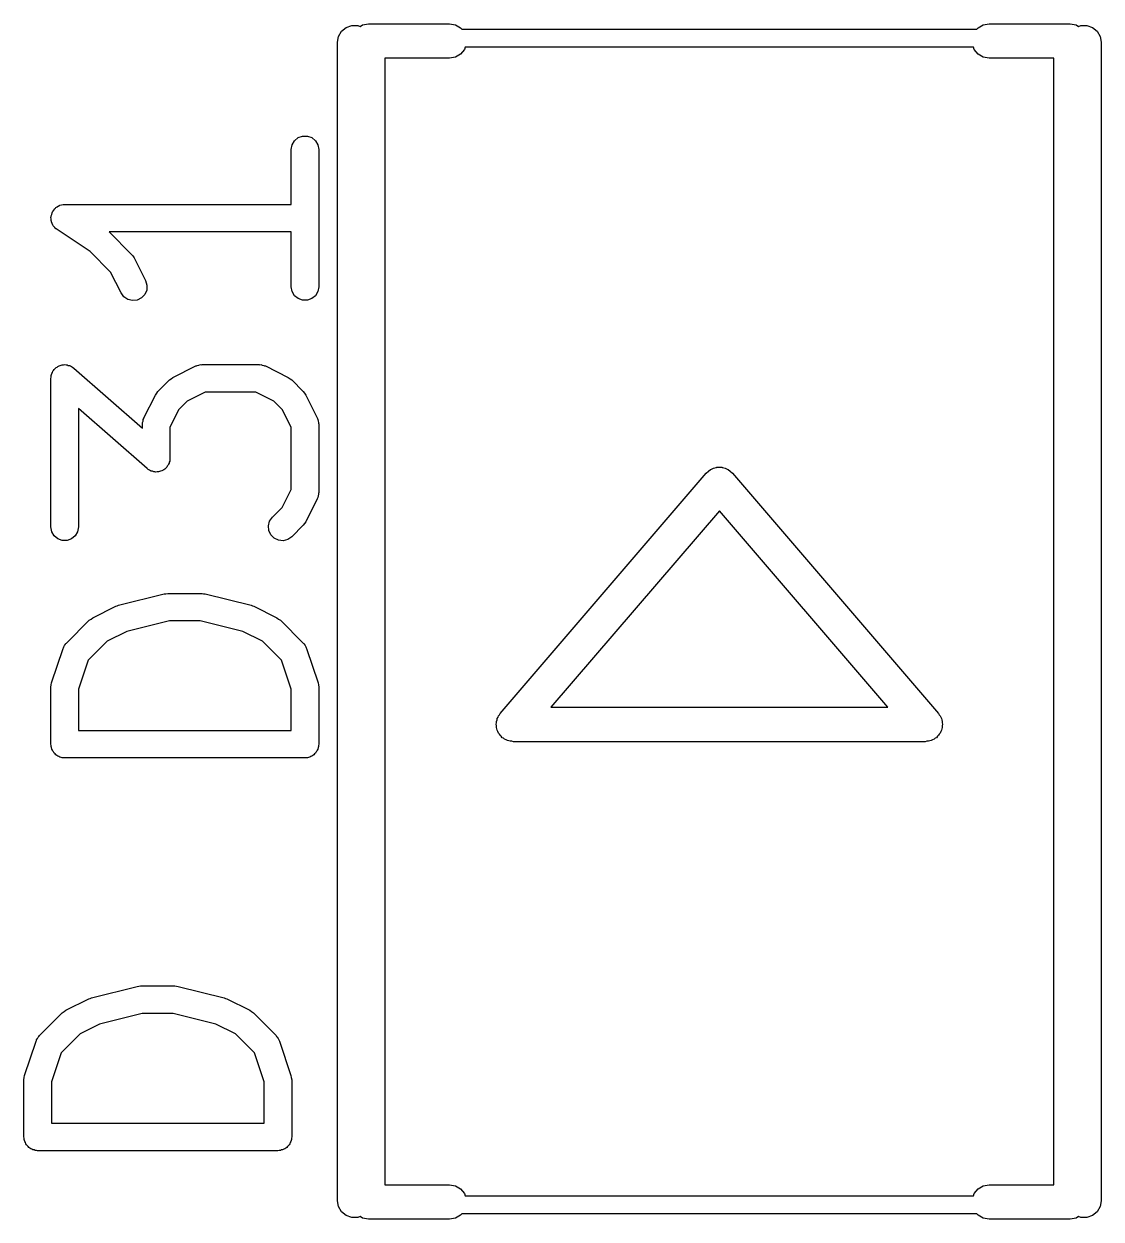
# Model space of a CAD drawing. Extents: x 0 to 102, y -163 to 0.
# Drawn here: x 51.427 to 55.412, y -158.212 to -153.788 of the extents above; entities that cross this region are included whole.
import ezdxf

# ---------------------------------------------------------------- set-up
doc = ezdxf.new("R2010")
doc.units = 0
doc.header["$MEASUREMENT"] = 0
doc.layers.add('BLACK', color=7, linetype='CONTINUOUS')

msp = doc.modelspace()

# ---------------------------------------------------------------- linework, layer by layer
at = {"layer": 'Black'}
for p, q in [((52.5916, -153.835), (52.6026, -153.815)), ((52.6026, -153.815), (52.6195, -153.801)), ((52.6195, -153.801), (52.6402, -153.794)), ((52.6402, -153.794), (52.6623, -153.794)), ((52.6623, -153.794), (52.671, -153.797)), ((52.671, -153.797), (52.6803, -153.791)), ((52.6803, -153.791), (52.7021, -153.788)), ((52.7021, -153.788), (53.0018, -153.788)), ((53.0018, -153.788), (53.0235, -153.791)), ((53.0235, -153.791), (53.0426, -153.803)), ((53.0426, -153.803), (53.0472, -153.808)), ((53.0472, -153.808), (54.9528, -153.808)), ((54.9528, -153.808), (54.9574, -153.803)), ((54.9574, -153.803), (54.9765, -153.791)), ((54.9765, -153.791), (54.9982, -153.788)), ((54.9982, -153.788), (55.2979, -153.788)), ((55.2979, -153.788), (55.3197, -153.791)), ((55.3197, -153.791), (55.329, -153.797)), ((55.329, -153.797), (55.3377, -153.794)), ((55.3377, -153.794), (55.3598, -153.794)), ((55.3598, -153.794), (55.3805, -153.801)), ((55.3805, -153.801), (55.3974, -153.815)), ((55.3974, -153.815), (55.4084, -153.835)), ((52.5878, -153.856), (52.5916, -153.835)), ((52.5878, -158.144), (52.5878, -153.856)), ((55.4084, -153.835), (55.4122, -153.856)), ((55.4122, -153.856), (55.4122, -158.144)), ((53.0426, -153.9), (53.0235, -153.911)), ((53.0568, -153.883), (53.0426, -153.9)), ((53.06, -153.874), (53.0568, -153.883)), ((54.94, -153.874), (53.06, -153.874)), ((54.9432, -153.883), (54.94, -153.874)), ((54.9574, -153.9), (54.9432, -153.883)), ((54.9765, -153.911), (54.9574, -153.9)), ((53.0018, -153.915), (52.763, -153.915)), ((52.763, -153.915), (52.763, -158.085)), ((53.0235, -153.911), (53.0018, -153.915)), ((54.9982, -153.915), (54.9765, -153.911)), ((55.237, -153.915), (54.9982, -153.915)), ((55.237, -158.085), (55.237, -153.915)), ((52.4283, -154.221), (52.4418, -154.209)), ((52.4418, -154.209), (52.4583, -154.203)), ((52.4583, -154.203), (52.476, -154.203)), ((52.476, -154.203), (52.4926, -154.209)), ((52.4926, -154.209), (52.5061, -154.221)), ((52.4164, -154.253), (52.4194, -154.236)), ((52.4164, -154.456), (52.4164, -154.253)), ((52.4194, -154.236), (52.4283, -154.221)), ((52.5061, -154.221), (52.5149, -154.236)), ((52.5149, -154.236), (52.518, -154.253)), ((52.518, -154.253), (52.518, -154.761)), ((51.5316, -154.487), (51.5332, -154.484)), ((51.5332, -154.484), (51.5342, -154.482)), ((51.5342, -154.482), (51.5381, -154.477)), ((51.5381, -154.477), (51.5414, -154.472)), ((51.5414, -154.472), (51.5437, -154.47)), ((51.5437, -154.47), (51.5455, -154.468)), ((51.5455, -154.468), (51.5508, -154.465)), ((51.5508, -154.465), (51.5557, -154.462)), ((51.5557, -154.462), (51.5584, -154.461)), ((51.5584, -154.461), (51.5608, -154.459)), ((51.5608, -154.459), (51.5668, -154.458)), ((51.5668, -154.458), (51.5726, -154.457)), ((51.5726, -154.457), (51.5754, -154.457)), ((51.5754, -154.457), (51.5782, -154.456)), ((51.5782, -154.456), (52.4164, -154.456)), ((51.5275, -154.504), (51.5281, -154.501)), ((51.5281, -154.51), (51.5275, -154.504)), ((51.5281, -154.498), (51.5302, -154.493)), ((51.5281, -154.501), (51.5281, -154.498)), ((51.5281, -154.516), (51.5281, -154.51)), ((51.5291, -154.519), (51.5281, -154.516)), ((51.5294, -154.521), (51.5291, -154.519)), ((51.5321, -154.527), (51.5294, -154.521)), ((51.5302, -154.493), (51.5316, -154.487)), ((51.5342, -154.533), (51.5321, -154.527)), ((51.536, -154.535), (51.5342, -154.533)), ((51.5372, -154.537), (51.536, -154.535)), ((51.5416, -154.541), (51.5372, -154.537)), ((51.5455, -154.546), (51.5416, -154.541)), ((51.548, -154.547), (51.5455, -154.546)), ((51.55, -154.549), (51.548, -154.547)), ((51.6728, -154.631), (51.55, -154.549)), ((52.4164, -154.558), (51.7431, -154.558)), ((51.7431, -154.558), (51.8258, -154.641)), ((52.4164, -154.761), (52.4164, -154.558)), ((51.7481, -154.707), (51.6728, -154.631)), ((51.8258, -154.641), (51.8304, -154.647)), ((51.8304, -154.647), (51.8353, -154.654)), ((51.8353, -154.654), (51.8776, -154.738)), ((51.7867, -154.784), (51.7481, -154.707)), ((51.8776, -154.738), (51.8826, -154.755)), ((51.7972, -154.798), (51.7867, -154.784)), ((51.8746, -154.789), (51.8624, -154.802)), ((51.8816, -154.773), (51.8746, -154.789)), ((51.8826, -154.755), (51.8816, -154.773)), ((52.4194, -154.779), (52.4164, -154.761)), ((52.4283, -154.794), (52.4194, -154.779)), ((52.4418, -154.805), (52.4283, -154.794)), ((52.5061, -154.794), (52.4926, -154.805)), ((52.5149, -154.779), (52.5061, -154.794)), ((52.518, -154.761), (52.5149, -154.779)), ((51.812, -154.808), (51.7972, -154.798)), ((51.8291, -154.812), (51.812, -154.808)), ((51.8467, -154.81), (51.8291, -154.812)), ((51.8624, -154.802), (51.8467, -154.81)), ((52.4583, -154.811), (52.4418, -154.805)), ((52.476, -154.811), (52.4583, -154.811)), ((52.4926, -154.805), (52.476, -154.811)), ((51.5431, -155.064), (51.5463, -155.06)), ((51.5463, -155.06), (51.5498, -155.058)), ((51.5498, -155.058), (51.5528, -155.056)), ((51.5528, -155.056), (51.5574, -155.054)), ((51.5574, -155.054), (51.5618, -155.052)), ((51.5618, -155.052), (51.5657, -155.051)), ((51.5657, -155.051), (51.5693, -155.05)), ((51.5693, -155.05), (51.5743, -155.05)), ((51.5743, -155.05), (51.5792, -155.049)), ((51.5792, -155.049), (51.5831, -155.05)), ((51.5831, -155.05), (51.587, -155.05)), ((51.587, -155.05), (51.5917, -155.052)), ((51.5917, -155.052), (51.5965, -155.052)), ((51.5965, -155.052), (51.5999, -155.054)), ((51.5999, -155.054), (51.6036, -155.056)), ((51.6036, -155.056), (51.6074, -155.059)), ((51.6074, -155.059), (51.6116, -155.062)), ((51.9788, -155.097), (52.0634, -155.054)), ((52.0634, -155.054), (52.0663, -155.054)), ((52.0663, -155.054), (52.0688, -155.052)), ((52.0688, -155.052), (52.0747, -155.051)), ((52.0747, -155.051), (52.0804, -155.049)), ((52.0804, -155.049), (52.0833, -155.05)), ((52.0833, -155.05), (52.0862, -155.049)), ((52.0862, -155.049), (52.2978, -155.049)), ((52.2978, -155.049), (52.3007, -155.05)), ((52.3007, -155.05), (52.3036, -155.049)), ((52.3036, -155.049), (52.3093, -155.051)), ((52.3093, -155.051), (52.3152, -155.052)), ((52.3152, -155.052), (52.3177, -155.054)), ((52.3177, -155.054), (52.3206, -155.054)), ((52.3206, -155.054), (52.4052, -155.097)), ((51.5274, -155.1), (51.5282, -155.095)), ((51.5274, -155.65), (51.5274, -155.1)), ((51.5282, -155.095), (51.5283, -155.09)), ((51.5283, -155.09), (51.5297, -155.086)), ((51.5297, -155.086), (51.5304, -155.082)), ((51.5304, -155.082), (51.5329, -155.078)), ((51.5329, -155.078), (51.5347, -155.074)), ((51.5347, -155.074), (51.5373, -155.071)), ((51.5373, -155.071), (51.5393, -155.067)), ((51.5393, -155.067), (51.5431, -155.064)), ((51.6116, -155.062), (51.866, -155.284)), ((51.9656, -155.106), (51.9722, -155.102)), ((51.9722, -155.102), (51.9788, -155.097)), ((52.4052, -155.097), (52.4118, -155.102)), ((52.4118, -155.102), (52.4184, -155.106)), ((51.9186, -155.155), (51.9232, -155.149)), ((51.9232, -155.149), (51.9656, -155.106)), ((52.4184, -155.106), (52.4608, -155.149)), ((52.4608, -155.149), (52.4654, -155.155)), ((51.8714, -155.246), (51.9137, -155.162)), ((51.9137, -155.162), (51.9186, -155.155)), ((52.0316, -155.184), (52.0009, -155.215)), ((52.0982, -155.151), (52.0316, -155.184)), ((52.2858, -155.151), (52.0982, -155.151)), ((52.3524, -155.184), (52.2858, -155.151)), ((52.3831, -155.215), (52.3524, -155.184)), ((52.4654, -155.155), (52.4703, -155.162)), ((52.4703, -155.162), (52.5126, -155.246)), ((51.8834, -155.434), (51.629, -155.212)), ((51.629, -155.212), (51.629, -155.65)), ((52.0009, -155.215), (51.9676, -155.281)), ((52.4164, -155.281), (52.3831, -155.215)), ((51.866, -155.269), (51.8665, -155.266)), ((51.866, -155.284), (51.866, -155.269)), ((51.8664, -155.263), (51.8681, -155.258)), ((51.8665, -155.266), (51.8664, -155.263)), ((51.8681, -155.258), (51.8691, -155.252)), ((51.8691, -155.252), (51.8706, -155.249)), ((51.8706, -155.249), (51.8714, -155.246)), ((51.9676, -155.281), (51.9676, -155.396)), ((52.4164, -155.511), (52.4164, -155.281)), ((52.5126, -155.246), (52.5134, -155.249)), ((52.5134, -155.249), (52.5149, -155.252)), ((52.5149, -155.252), (52.5159, -155.258)), ((52.5159, -155.258), (52.5176, -155.263)), ((52.5176, -155.263), (52.5175, -155.266)), ((52.5175, -155.266), (52.518, -155.269)), ((52.518, -155.269), (52.518, -155.523)), ((51.9646, -155.414), (51.9621, -155.418)), ((51.9652, -155.41), (51.9646, -155.414)), ((51.9667, -155.406), (51.9652, -155.41)), ((51.9668, -155.401), (51.9667, -155.406)), ((51.9676, -155.396), (51.9668, -155.401)), ((51.8876, -155.437), (51.8834, -155.434)), ((51.8914, -155.44), (51.8876, -155.437)), ((51.8951, -155.442), (51.8914, -155.44)), ((51.8985, -155.444), (51.8951, -155.442)), ((51.9033, -155.444), (51.8985, -155.444)), ((51.908, -155.446), (51.9033, -155.444)), ((51.9119, -155.446), (51.908, -155.446)), ((51.9158, -155.447), (51.9119, -155.446)), ((51.9207, -155.446), (51.9158, -155.447)), ((51.9257, -155.446), (51.9207, -155.446)), ((51.9293, -155.445), (51.9257, -155.446)), ((51.9332, -155.444), (51.9293, -155.445)), ((51.9376, -155.442), (51.9332, -155.444)), ((51.9422, -155.44), (51.9376, -155.442)), ((51.9452, -155.438), (51.9422, -155.44)), ((51.9487, -155.436), (51.9452, -155.438)), ((51.9519, -155.432), (51.9487, -155.436)), ((51.9557, -155.429), (51.9519, -155.432)), ((51.9577, -155.425), (51.9557, -155.429)), ((51.9603, -155.422), (51.9577, -155.425)), ((51.9621, -155.418), (51.9603, -155.422)), ((53.1898, -156.34), (53.9518, -155.451)), ((53.9518, -155.451), (53.9598, -155.444)), ((53.9598, -155.444), (53.9677, -155.437)), ((53.9677, -155.437), (53.9683, -155.437)), ((53.9683, -155.437), (53.9688, -155.437)), ((53.9688, -155.437), (53.9786, -155.433)), ((53.9786, -155.433), (53.9883, -155.43)), ((53.9883, -155.43), (53.989, -155.43)), ((53.989, -155.43), (53.9896, -155.429)), ((53.9896, -155.429), (54, -155.429)), ((54, -155.429), (54.0104, -155.429)), ((54.0104, -155.429), (54.011, -155.43)), ((54.011, -155.43), (54.0117, -155.43)), ((54.0117, -155.43), (54.0214, -155.433)), ((54.0214, -155.433), (54.0312, -155.437)), ((54.0312, -155.437), (54.0317, -155.437)), ((54.0317, -155.437), (54.0323, -155.437)), ((54.0323, -155.437), (54.0402, -155.444)), ((54.0402, -155.444), (54.0482, -155.451)), ((54.0482, -155.451), (54.8102, -156.34)), ((52.3831, -155.578), (52.4164, -155.511)), ((52.5126, -155.546), (52.4703, -155.631)), ((52.5134, -155.543), (52.5126, -155.546)), ((52.5149, -155.541), (52.5134, -155.543)), ((52.5159, -155.535), (52.5149, -155.541)), ((52.5176, -155.529), (52.5159, -155.535)), ((52.518, -155.523), (52.5175, -155.526)), ((52.5175, -155.526), (52.5176, -155.529)), ((52.3466, -155.614), (52.3831, -155.578)), ((54, -155.59), (53.3761, -156.317)), ((54.6239, -156.317), (54, -155.59)), ((52.3319, -155.646), (52.3365, -155.629)), ((52.3365, -155.629), (52.3466, -155.614)), ((52.4703, -155.631), (52.4654, -155.637)), ((51.5304, -155.668), (51.5274, -155.65)), ((51.5393, -155.683), (51.5304, -155.668)), ((51.6259, -155.668), (51.6171, -155.683)), ((51.629, -155.65), (51.6259, -155.668)), ((52.3334, -155.663), (52.3319, -155.646)), ((52.3409, -155.679), (52.3334, -155.663)), ((52.3534, -155.692), (52.3409, -155.679)), ((52.4608, -155.644), (52.4184, -155.686)), ((52.4654, -155.637), (52.4608, -155.644)), ((51.5528, -155.694), (51.5393, -155.683)), ((51.5693, -155.7), (51.5528, -155.694)), ((51.587, -155.7), (51.5693, -155.7)), ((51.6036, -155.694), (51.587, -155.7)), ((51.6171, -155.683), (51.6036, -155.694)), ((52.3694, -155.699), (52.3534, -155.692)), ((52.3869, -155.701), (52.3694, -155.699)), ((52.404, -155.696), (52.3869, -155.701)), ((52.4184, -155.686), (52.404, -155.696)), ((51.7775, -155.94), (51.9468, -155.897)), ((51.9468, -155.897), (51.953, -155.897)), ((51.953, -155.897), (51.9592, -155.896)), ((51.9592, -155.896), (52.0862, -155.896)), ((52.0862, -155.896), (52.0923, -155.897)), ((52.0923, -155.897), (52.0985, -155.897)), ((52.0985, -155.897), (52.2678, -155.94)), ((51.6824, -155.986), (51.7671, -155.943)), ((51.7671, -155.943), (51.7724, -155.942)), ((51.7724, -155.942), (51.7775, -155.94)), ((52.2678, -155.94), (52.2729, -155.942)), ((52.2729, -155.942), (52.2782, -155.943)), ((52.2782, -155.943), (52.3629, -155.986)), ((51.6759, -155.991), (51.6824, -155.986)), ((52.3629, -155.986), (52.3694, -155.991)), ((51.5846, -156.08), (51.6692, -155.995)), ((51.6692, -155.995), (51.6759, -155.991)), ((51.9654, -155.997), (51.8076, -156.037)), ((52.0799, -155.997), (51.9654, -155.997)), ((52.2378, -156.037), (52.0799, -155.997)), ((52.3694, -155.991), (52.3761, -155.995)), ((52.3761, -155.995), (52.4608, -156.08)), ((51.7353, -156.073), (51.6649, -156.143)), ((51.8076, -156.037), (51.7353, -156.073)), ((52.3101, -156.073), (52.2378, -156.037)), ((52.3804, -156.143), (52.3101, -156.073)), ((51.53, -156.227), (51.5723, -156.1)), ((51.5723, -156.1), (51.5737, -156.097)), ((51.5737, -156.097), (51.5745, -156.094)), ((51.5745, -156.094), (51.5779, -156.089)), ((51.5779, -156.089), (51.5807, -156.084)), ((51.5807, -156.084), (51.5829, -156.082)), ((51.5829, -156.082), (51.5846, -156.08)), ((52.4608, -156.08), (52.4624, -156.082)), ((52.4624, -156.082), (52.4646, -156.084)), ((52.4646, -156.084), (52.4675, -156.089)), ((52.4675, -156.089), (52.4709, -156.094)), ((52.4709, -156.094), (52.4716, -156.097)), ((52.4716, -156.097), (52.473, -156.1)), ((52.473, -156.1), (52.5154, -156.227)), ((51.6649, -156.143), (51.629, -156.251)), ((52.4164, -156.251), (52.3804, -156.143)), ((51.5274, -156.243), (51.5288, -156.235)), ((51.5274, -156.454), (51.5274, -156.243)), ((51.5288, -156.235), (51.53, -156.227)), ((51.629, -156.251), (51.629, -156.404)), ((52.4164, -156.404), (52.4164, -156.251)), ((52.5154, -156.227), (52.5166, -156.235)), ((52.5166, -156.235), (52.518, -156.243)), ((52.518, -156.243), (52.518, -156.454)), ((53.1868, -156.345), (53.1898, -156.34)), ((53.3761, -156.317), (54.6239, -156.317)), ((54.8102, -156.34), (54.8132, -156.345)), ((53.1745, -156.38), (53.1755, -156.375)), ((53.1755, -156.386), (53.1745, -156.38)), ((53.1755, -156.37), (53.1775, -156.364)), ((53.1755, -156.375), (53.1755, -156.37)), ((53.1755, -156.392), (53.1755, -156.386)), ((53.1775, -156.364), (53.1786, -156.359)), ((53.1786, -156.359), (53.1812, -156.354)), ((53.1812, -156.354), (53.183, -156.349)), ((53.183, -156.349), (53.1868, -156.345)), ((54.8132, -156.345), (54.817, -156.349)), ((54.817, -156.349), (54.8188, -156.354)), ((54.8188, -156.354), (54.8214, -156.359)), ((54.8214, -156.359), (54.8225, -156.364)), ((54.8225, -156.364), (54.8245, -156.37)), ((54.8245, -156.37), (54.8245, -156.375)), ((54.8245, -156.375), (54.8255, -156.38)), ((54.8255, -156.38), (54.8245, -156.386)), ((54.8245, -156.386), (54.8245, -156.392)), ((51.629, -156.404), (52.4164, -156.404)), ((53.1773, -156.397), (53.1755, -156.392)), ((53.1781, -156.402), (53.1773, -156.397)), ((53.181, -156.407), (53.1781, -156.402)), ((53.183, -156.413), (53.181, -156.407)), ((53.1864, -156.417), (53.183, -156.413)), ((53.1889, -156.421), (53.1864, -156.417)), ((53.1934, -156.425), (53.1889, -156.421)), ((53.1972, -156.43), (53.1934, -156.425)), ((53.2017, -156.432), (53.1972, -156.43)), ((53.2057, -156.436), (53.2017, -156.432)), ((54.7983, -156.432), (54.7943, -156.436)), ((54.8028, -156.43), (54.7983, -156.432)), ((54.8066, -156.425), (54.8028, -156.43)), ((54.8111, -156.421), (54.8066, -156.425)), ((54.8136, -156.417), (54.8111, -156.421)), ((54.817, -156.413), (54.8136, -156.417)), ((54.819, -156.407), (54.817, -156.413)), ((54.8219, -156.402), (54.819, -156.407)), ((54.8227, -156.397), (54.8219, -156.402)), ((54.8245, -156.392), (54.8227, -156.397)), ((51.5281, -156.459), (51.5274, -156.454)), ((51.5281, -156.463), (51.5281, -156.459)), ((51.5297, -156.467), (51.5281, -156.463)), ((51.5304, -156.472), (51.5297, -156.467)), ((51.5327, -156.476), (51.5304, -156.472)), ((51.5342, -156.48), (51.5327, -156.476)), ((52.5127, -156.476), (52.5112, -156.48)), ((52.5149, -156.472), (52.5127, -156.476)), ((52.5157, -156.467), (52.5149, -156.472)), ((52.5172, -156.463), (52.5157, -156.467)), ((52.518, -156.454), (52.5172, -156.459)), ((52.5172, -156.459), (52.5172, -156.463)), ((53.2112, -156.438), (53.2057, -156.436)), ((53.2163, -156.441), (53.2112, -156.438)), ((53.2214, -156.442), (53.2163, -156.441)), ((53.2263, -156.443), (53.2214, -156.442)), ((53.2322, -156.443), (53.2263, -156.443)), ((53.238, -156.445), (53.2322, -156.443)), ((54.762, -156.445), (53.238, -156.445)), ((54.7678, -156.443), (54.762, -156.445)), ((54.7737, -156.443), (54.7678, -156.443)), ((54.7786, -156.442), (54.7737, -156.443)), ((54.7837, -156.441), (54.7786, -156.442)), ((54.7888, -156.438), (54.7837, -156.441)), ((54.7943, -156.436), (54.7888, -156.438)), ((51.537, -156.483), (51.5342, -156.48)), ((51.5393, -156.487), (51.537, -156.483)), ((51.5427, -156.49), (51.5393, -156.487)), ((51.5455, -156.493), (51.5427, -156.49)), ((51.5494, -156.496), (51.5455, -156.493)), ((51.5528, -156.498), (51.5494, -156.496)), ((51.5569, -156.5), (51.5528, -156.498)), ((51.5608, -156.502), (51.5569, -156.5)), ((51.5652, -156.503), (51.5608, -156.502)), ((51.5693, -156.505), (51.5652, -156.503)), ((51.5738, -156.505), (51.5693, -156.505)), ((51.5782, -156.505), (51.5738, -156.505)), ((52.4672, -156.505), (51.5782, -156.505)), ((52.4715, -156.505), (52.4672, -156.505)), ((52.476, -156.505), (52.4715, -156.505)), ((52.4802, -156.503), (52.476, -156.505)), ((52.4845, -156.502), (52.4802, -156.503)), ((52.4884, -156.5), (52.4845, -156.502)), ((52.4926, -156.498), (52.4884, -156.5)), ((52.496, -156.496), (52.4926, -156.498)), ((52.4998, -156.493), (52.496, -156.496)), ((52.5027, -156.49), (52.4998, -156.493)), ((52.5061, -156.487), (52.5027, -156.49)), ((52.5083, -156.483), (52.5061, -156.487)), ((52.5112, -156.48), (52.5083, -156.483)), ((51.6775, -157.393), (51.8468, -157.351)), ((51.8468, -157.351), (51.853, -157.35)), ((51.853, -157.35), (51.8592, -157.349)), ((51.8592, -157.349), (51.9862, -157.349)), ((51.9862, -157.349), (51.9923, -157.35)), ((51.9923, -157.35), (51.9985, -157.351)), ((51.9985, -157.351), (52.1678, -157.393)), ((51.5824, -157.439), (51.6671, -157.397)), ((51.6671, -157.397), (51.6724, -157.395)), ((51.6724, -157.395), (51.6775, -157.393)), ((52.1678, -157.393), (52.1729, -157.395)), ((52.1729, -157.395), (52.1782, -157.397)), ((52.1782, -157.397), (52.2629, -157.439)), ((51.4846, -157.533), (51.5692, -157.449)), ((51.5692, -157.449), (51.5759, -157.444)), ((51.5759, -157.444), (51.5824, -157.439)), ((52.2629, -157.439), (52.2694, -157.444)), ((52.2694, -157.444), (52.2761, -157.449)), ((52.2761, -157.449), (52.3608, -157.533)), ((51.7076, -157.49), (51.6353, -157.526)), ((51.8654, -157.451), (51.7076, -157.49)), ((51.9799, -157.451), (51.8654, -157.451)), ((52.1378, -157.49), (51.9799, -157.451)), ((52.2101, -157.526), (52.1378, -157.49)), ((51.4779, -157.543), (51.4807, -157.538)), ((51.4807, -157.538), (51.4829, -157.536)), ((51.4829, -157.536), (51.4846, -157.533)), ((51.6353, -157.526), (51.5649, -157.597)), ((52.2804, -157.597), (52.2101, -157.526)), ((52.3608, -157.533), (52.3624, -157.536)), ((52.3624, -157.536), (52.3646, -157.538)), ((52.3646, -157.538), (52.3675, -157.543)), ((51.43, -157.68), (51.4723, -157.553)), ((51.4723, -157.553), (51.4737, -157.551)), ((51.4737, -157.551), (51.4745, -157.548)), ((51.4745, -157.548), (51.4779, -157.543)), ((52.3675, -157.543), (52.3709, -157.548)), ((52.3709, -157.548), (52.3716, -157.551)), ((52.3716, -157.551), (52.373, -157.553)), ((52.373, -157.553), (52.4154, -157.68)), ((51.5649, -157.597), (51.529, -157.704)), ((52.3164, -157.704), (52.2804, -157.597)), ((51.4274, -157.696), (51.4288, -157.688)), ((51.4274, -157.908), (51.4274, -157.696)), ((51.4288, -157.688), (51.43, -157.68)), ((51.529, -157.704), (51.529, -157.857)), ((52.3164, -157.857), (52.3164, -157.704)), ((52.4154, -157.68), (52.4166, -157.688)), ((52.4166, -157.688), (52.418, -157.696)), ((52.418, -157.696), (52.418, -157.908)), ((51.529, -157.857), (52.3164, -157.857)), ((51.4281, -157.912), (51.4274, -157.908)), ((51.4281, -157.917), (51.4281, -157.912)), ((51.4297, -157.921), (51.4281, -157.917)), ((51.4304, -157.925), (51.4297, -157.921)), ((51.4327, -157.929), (51.4304, -157.925)), ((51.4342, -157.933), (51.4327, -157.929)), ((51.437, -157.937), (51.4342, -157.933)), ((52.4112, -157.933), (52.4083, -157.937)), ((52.4127, -157.929), (52.4112, -157.933)), ((52.4149, -157.925), (52.4127, -157.929)), ((52.4157, -157.921), (52.4149, -157.925)), ((52.4172, -157.917), (52.4157, -157.921)), ((52.418, -157.908), (52.4172, -157.912)), ((52.4172, -157.912), (52.4172, -157.917)), ((51.4393, -157.94), (51.437, -157.937)), ((51.4427, -157.943), (51.4393, -157.94)), ((51.4455, -157.947), (51.4427, -157.943)), ((51.4494, -157.949), (51.4455, -157.947)), ((51.4528, -157.952), (51.4494, -157.949)), ((51.4569, -157.953), (51.4528, -157.952)), ((51.4608, -157.956), (51.4569, -157.953)), ((51.4652, -157.956), (51.4608, -157.956)), ((51.4693, -157.958), (51.4652, -157.956)), ((51.4738, -157.958), (51.4693, -157.958)), ((51.4782, -157.959), (51.4738, -157.958)), ((52.3672, -157.959), (51.4782, -157.959)), ((52.3715, -157.958), (52.3672, -157.959)), ((52.376, -157.958), (52.3715, -157.958)), ((52.3802, -157.956), (52.376, -157.958)), ((52.3845, -157.956), (52.3802, -157.956)), ((52.3884, -157.953), (52.3845, -157.956)), ((52.3926, -157.952), (52.3884, -157.953)), ((52.396, -157.949), (52.3926, -157.952)), ((52.3998, -157.947), (52.396, -157.949)), ((52.4027, -157.943), (52.3998, -157.947)), ((52.4061, -157.94), (52.4027, -157.943)), ((52.4083, -157.937), (52.4061, -157.94)), ((52.763, -158.085), (53.0018, -158.085)), ((53.0018, -158.085), (53.0235, -158.089)), ((53.0235, -158.089), (53.0426, -158.1)), ((53.0426, -158.1), (53.0568, -158.117)), ((54.9432, -158.117), (54.9574, -158.1)), ((54.9574, -158.1), (54.9765, -158.089)), ((54.9765, -158.089), (54.9982, -158.085)), ((54.9982, -158.085), (55.237, -158.085)), ((52.5916, -158.165), (52.5878, -158.144)), ((53.0568, -158.117), (53.06, -158.126)), ((53.06, -158.126), (54.94, -158.126)), ((54.94, -158.126), (54.9432, -158.117)), ((55.4122, -158.144), (55.4084, -158.165)), ((52.6026, -158.185), (52.5916, -158.165)), ((52.6195, -158.199), (52.6026, -158.185)), ((52.6402, -158.206), (52.6195, -158.199)), ((53.0426, -158.197), (53.0235, -158.209)), ((53.0472, -158.192), (53.0426, -158.197)), ((54.9528, -158.192), (53.0472, -158.192)), ((54.9574, -158.197), (54.9528, -158.192)), ((54.9765, -158.209), (54.9574, -158.197)), ((55.3805, -158.199), (55.3598, -158.206)), ((55.3974, -158.185), (55.3805, -158.199)), ((55.4084, -158.165), (55.3974, -158.185)), ((52.6623, -158.206), (52.6402, -158.206)), ((52.671, -158.203), (52.6623, -158.206)), ((52.6803, -158.209), (52.671, -158.203)), ((52.7021, -158.212), (52.6803, -158.209)), ((53.0018, -158.212), (52.7021, -158.212)), ((53.0235, -158.209), (53.0018, -158.212)), ((54.9982, -158.212), (54.9765, -158.209)), ((55.2979, -158.212), (54.9982, -158.212)), ((55.3197, -158.209), (55.2979, -158.212)), ((55.329, -158.203), (55.3197, -158.209)), ((55.3377, -158.206), (55.329, -158.203)), ((55.3598, -158.206), (55.3377, -158.206))]:
    msp.add_line(p, q, dxfattribs=at)

doc.saveas('drawing.dxf')
